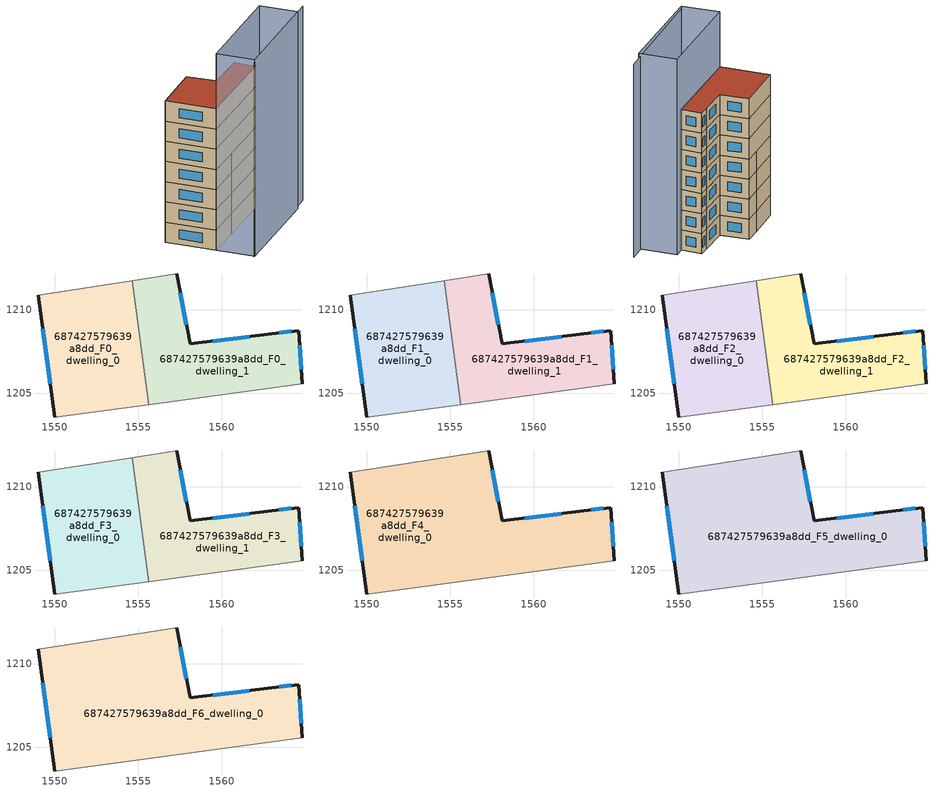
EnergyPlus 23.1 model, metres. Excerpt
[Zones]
687427579639a8dd_F0_dwelling_0
 floor ground (EU_floor_Construction): 1554.64,1211.76 1555.64,1204.33 1550,1203.57 1549,1210.88 z0
 wall outside (EU_wall_Construction): 1549,1210.88 1550,1203.57 z0:3
 wall adiabatic (EU_wall_Construction): 1550,1203.57 1555.64,1204.33 / 1554.64,1211.76 1549,1210.88 z0:3
 wall to 687427579639a8dd_F0_dwelling_1 (EU_wall_Construction): 1555.64,1204.33 1554.64,1211.76 z0:3
 window (EU_Window_Construction): 1549.27,1208.87 1549.72,1205.58 z0.83:2.17
687427579639a8dd_F0_dwelling_1
 floor ground (EU_floor_Construction): 1564.61,1208.77 1564.81,1205.57 1555.64,1204.33 1554.64,1211.76 1557.31,1212.17 1558.11,1207.97 1563.01,1208.57 z0
 wall outside (EU_wall_Construction): 1564.81,1205.57 1564.61,1208.77 1563.01,1208.57 1558.11,1207.97 1557.31,1212.17 z0:3
 wall adiabatic (EU_wall_Construction): 1555.64,1204.33 1564.81,1205.57 / 1557.31,1212.17 1554.64,1211.76 z0:3
 window (EU_Window_Construction): 1564.76,1206.45 1564.67,1207.89 / 1557.89,1209.13 1557.53,1211.02 / 1561.66,1208.41 1559.46,1208.14 / 1564.17,1208.72 1563.45,1208.63 z0.83:2.17
687427579639a8dd_F1_dwelling_0
 floor to 687427579639a8dd_F0_dwelling_0 (EU_floor_Construction): 1554.64,1211.76 1555.64,1204.33 1550,1203.57 1549,1210.88 z3
 wall outside (EU_wall_Construction): 1549,1210.88 1550,1203.57 z3:6
 wall adiabatic (EU_wall_Construction): 1550,1203.57 1555.64,1204.33 / 1554.64,1211.76 1549,1210.88 z3:6
 wall to 687427579639a8dd_F1_dwelling_1 (EU_wall_Construction): 1555.64,1204.33 1554.64,1211.76 z3:6
 window (EU_Window_Construction): 1549.27,1208.87 1549.72,1205.58 z3.83:5.17
687427579639a8dd_F1_dwelling_1
 floor to 687427579639a8dd_F0_dwelling_1 (EU_floor_Construction): 1564.61,1208.77 1564.81,1205.57 1555.64,1204.33 1554.64,1211.76 1557.31,1212.17 1558.11,1207.97 1563.01,1208.57 z3
 wall outside (EU_wall_Construction): 1564.81,1205.57 1564.61,1208.77 1563.01,1208.57 1558.11,1207.97 1557.31,1212.17 z3:6
 wall adiabatic (EU_wall_Construction): 1555.64,1204.33 1564.81,1205.57 / 1557.31,1212.17 1554.64,1211.76 z3:6
 window (EU_Window_Construction): 1564.76,1206.45 1564.67,1207.89 / 1557.89,1209.13 1557.53,1211.02 / 1561.66,1208.41 1559.46,1208.14 / 1564.17,1208.72 1563.45,1208.63 z3.83:5.17
687427579639a8dd_F2_dwelling_0
 floor to 687427579639a8dd_F1_dwelling_0 (EU_floor_Construction): 1554.64,1211.76 1555.64,1204.33 1550,1203.57 1549,1210.88 z6
 wall outside (EU_wall_Construction): 1549,1210.88 1550,1203.57 z6:9
 wall adiabatic (EU_wall_Construction): 1550,1203.57 1555.64,1204.33 / 1554.64,1211.76 1549,1210.88 z6:9
 wall to 687427579639a8dd_F2_dwelling_1 (EU_wall_Construction): 1555.64,1204.33 1554.64,1211.76 z6:9
 window (EU_Window_Construction): 1549.27,1208.87 1549.72,1205.58 z6.83:8.17
687427579639a8dd_F2_dwelling_1
 floor to 687427579639a8dd_F1_dwelling_1 (EU_floor_Construction): 1564.61,1208.77 1564.81,1205.57 1555.64,1204.33 1554.64,1211.76 1557.31,1212.17 1558.11,1207.97 1563.01,1208.57 z6
 wall outside (EU_wall_Construction): 1564.81,1205.57 1564.61,1208.77 1563.01,1208.57 1558.11,1207.97 1557.31,1212.17 z6:9
 wall adiabatic (EU_wall_Construction): 1555.64,1204.33 1564.81,1205.57 / 1557.31,1212.17 1554.64,1211.76 z6:9
 window (EU_Window_Construction): 1564.76,1206.45 1564.67,1207.89 / 1557.89,1209.13 1557.53,1211.02 / 1561.66,1208.41 1559.46,1208.14 / 1564.17,1208.72 1563.45,1208.63 z6.83:8.17
687427579639a8dd_F3_dwelling_0
 floor to 687427579639a8dd_F2_dwelling_0 (EU_floor_Construction): 1554.64,1211.76 1555.64,1204.33 1550,1203.57 1549,1210.88 z9
 wall outside (EU_wall_Construction): 1549,1210.88 1550,1203.57 z9:12
 wall adiabatic (EU_wall_Construction): 1550,1203.57 1555.64,1204.33 / 1554.64,1211.76 1549,1210.88 z9:12
 wall to 687427579639a8dd_F3_dwelling_1 (EU_wall_Construction): 1555.64,1204.33 1554.64,1211.76 z9:12
 window (EU_Window_Construction): 1549.27,1208.87 1549.72,1205.58 z9.83:11.17
687427579639a8dd_F3_dwelling_1
 floor to 687427579639a8dd_F2_dwelling_1 (EU_floor_Construction): 1564.61,1208.77 1564.81,1205.57 1555.64,1204.33 1554.64,1211.76 1557.31,1212.17 1558.11,1207.97 1563.01,1208.57 z9
 wall outside (EU_wall_Construction): 1564.81,1205.57 1564.61,1208.77 1563.01,1208.57 1558.11,1207.97 1557.31,1212.17 z9:12
 wall adiabatic (EU_wall_Construction): 1555.64,1204.33 1564.81,1205.57 / 1557.31,1212.17 1554.64,1211.76 z9:12
 window (EU_Window_Construction): 1564.76,1206.45 1564.67,1207.89 / 1557.89,1209.13 1557.53,1211.02 / 1561.66,1208.41 1559.46,1208.14 / 1564.17,1208.72 1563.45,1208.63 z9.83:11.17
687427579639a8dd_F4_dwelling_0
 floor to 687427579639a8dd_F3_dwelling_0 (EU_floor_Construction): 1554.64,1211.76 1555.64,1204.33 1550,1203.57 1549,1210.88 z12
 floor to 687427579639a8dd_F3_dwelling_1 (EU_floor_Construction): 1564.61,1208.77 1564.81,1205.57 1555.64,1204.33 1554.64,1211.76 1557.31,1212.17 1558.11,1207.97 1563.01,1208.57 z12
 wall outside (EU_wall_Construction): 1564.81,1205.57 1564.61,1208.77 1563.01,1208.57 1558.11,1207.97 1557.31,1212.17 / 1549,1210.88 1550,1203.57 z12:15
 wall adiabatic (EU_wall_Construction): 1550,1203.57 1564.81,1205.57 / 1557.31,1212.17 1549,1210.88 z12:15
 window (EU_Window_Construction): 1564.76,1206.45 1564.67,1207.89 / 1549.27,1208.87 1549.72,1205.58 / 1557.89,1209.13 1557.53,1211.02 / 1561.66,1208.41 1559.46,1208.14 / 1564.17,1208.72 1563.45,1208.63 z12.83:14.17
687427579639a8dd_F5_dwelling_0
 floor to 687427579639a8dd_F4_dwelling_0 (EU_floor_Construction): 1564.61,1208.77 1564.81,1205.57 1550,1203.57 1549,1210.88 1557.31,1212.17 1558.11,1207.97 1563.01,1208.57 z15
 wall outside (EU_wall_Construction): 1564.81,1205.57 1564.61,1208.77 1563.01,1208.57 1558.11,1207.97 1557.31,1212.17 / 1549,1210.88 1550,1203.57 z15:18
 wall adiabatic (EU_wall_Construction): 1550,1203.57 1564.81,1205.57 / 1557.31,1212.17 1549,1210.88 z15:18
 window (EU_Window_Construction): 1564.76,1206.45 1564.67,1207.89 / 1549.27,1208.87 1549.72,1205.58 / 1557.89,1209.13 1557.53,1211.02 / 1561.66,1208.41 1559.46,1208.14 / 1564.17,1208.72 1563.45,1208.63 z15.83:17.17
687427579639a8dd_F6_dwelling_0
 floor to 687427579639a8dd_F5_dwelling_0 (EU_floor_Construction): 1564.61,1208.77 1564.81,1205.57 1550,1203.57 1549,1210.88 1557.31,1212.17 1558.11,1207.97 1563.01,1208.57 z18
 wall outside (EU_wall_Construction): 1564.81,1205.57 1564.61,1208.77 1563.01,1208.57 1558.11,1207.97 1557.31,1212.17 / 1549,1210.88 1550,1203.57 z18:21
 wall adiabatic (EU_wall_Construction): 1550,1203.57 1564.81,1205.57 / 1557.31,1212.17 1549,1210.88 z18:21
 window (EU_Window_Construction): 1564.76,1206.45 1564.67,1207.89 / 1549.27,1208.87 1549.72,1205.58 / 1557.89,1209.13 1557.53,1211.02 / 1561.66,1208.41 1559.46,1208.14 / 1564.17,1208.72 1563.45,1208.63 z18.83:20.17
 roof outside (EU_roof_Construction): 1564.81,1205.57 1564.61,1208.77 1563.01,1208.57 1558.11,1207.97 1557.31,1212.17 1549,1210.88 1550,1203.57 z21
shading: 1550.54,1198.03 1569.98,1201.14 z0:28.8; 1550.8,1198.07 1550,1203.57 / 1550,1203.57 1566.49,1205.97 / 1566.49,1205.97 1567.29,1200.46 / 1567.29,1200.46 1550.8,1198.07 z0:29.2
[Building]
EU S2 Campaign: North Axis=0; Terrain=City; Solar Distribution=FullExterior
[Site:Location]
Lyon-Bron: Latitude=45.75; Longitude=5; Time Zone=1; Elevation=198
[SizingPeriod:WeatherFileDays]
AnnualSizingPeriod: Begin Month=1; Begin Day of Month=1; End Month=12; End Day of Month=31; Day of Week for Start Day=Monday; Use Weather File Daylight Saving Period=No; Use Weather File Rain and Snow Indicators=No
[MATERIAL]
EU_InternalMass_Material: Roughness=MediumRough; Thickness=0.1; Conductivity=1; Density=1800; Specific Heat=900; Thermal Absorptance=0.9; Solar Absorptance=0.7; Visible Absorptance=0.7
[MATERIAL:NOMASS] Roughness=MediumRough; Thermal Absorptance=0.9; Solar Absorptance=0.7; Visible Absorptance=0.7
Name | Thermal Resistance
EU_wall_NoMass | 0.87146
EU_roof_NoMass | 0.842276
EU_floor_NoMass | 0.496999
[WINDOWMATERIAL:SIMPLEGLAZINGSYSTEM]
EU_Window_SimpleGlazing: UFactor=2.2525; Solar Heat Gain Coefficient=0.76; Visible Transmittance=0.76
[CONSTRUCTION]
EU_wall_Construction: EU_wall_NoMass
EU_roof_Construction: EU_roof_NoMass
EU_floor_Construction: EU_floor_NoMass
EU_Window_Construction: EU_Window_SimpleGlazing
EU_InternalMass_Construction: EU_InternalMass_Material
[ZONE] Type=1; Multiplier=1; Ceiling Height=autocalculate; Floor Area=autocalculate; Part of Total Floor Area=Yes
Name | Volume
687427579639a8dd_F0_dwelling_0 | 127.136
687427579639a8dd_F1_dwelling_0; 687427579639a8dd_F2_dwelling_0; 687427579639a8dd_F3_dwelling_0 | 127.135
687427579639a8dd_F4_dwelling_0 | 254.268
687427579639a8dd_F5_dwelling_0; 687427579639a8dd_F6_dwelling_0 | 254.272
687427579639a8dd_F0_dwelling_1 | 127.131
687427579639a8dd_F1_dwelling_1; 687427579639a8dd_F2_dwelling_1; 687427579639a8dd_F3_dwelling_1 | 127.132
[INTERNALMASS] Construction=EU_InternalMass_Construction
Name | Zone or ZoneList | Surface Area
687427579639a8dd_F0_dwelling_0_EU_InternalMass | 687427579639a8dd_F0_dwelling_0 | 42.3784
687427579639a8dd_F0_dwelling_1_EU_InternalMass | 687427579639a8dd_F0_dwelling_1 | 42.3769
687427579639a8dd_F1_dwelling_0_EU_InternalMass | 687427579639a8dd_F1_dwelling_0 | 42.3784
687427579639a8dd_F1_dwelling_1_EU_InternalMass | 687427579639a8dd_F1_dwelling_1 | 42.3769
687427579639a8dd_F2_dwelling_0_EU_InternalMass | 687427579639a8dd_F2_dwelling_0 | 42.3784
687427579639a8dd_F2_dwelling_1_EU_InternalMass | 687427579639a8dd_F2_dwelling_1 | 42.3769
687427579639a8dd_F3_dwelling_0_EU_InternalMass | 687427579639a8dd_F3_dwelling_0 | 42.3784
687427579639a8dd_F3_dwelling_1_EU_InternalMass | 687427579639a8dd_F3_dwelling_1 | 42.3769
687427579639a8dd_F4_dwelling_0_EU_InternalMass | 687427579639a8dd_F4_dwelling_0 | 84.7572
687427579639a8dd_F5_dwelling_0_EU_InternalMass | 687427579639a8dd_F5_dwelling_0 | 84.7572
687427579639a8dd_F6_dwelling_0_EU_InternalMass | 687427579639a8dd_F6_dwelling_0 | 84.7572
[OTHEREQUIPMENT] Fuel Type=Electricity; Design Level Calculation Method=Watts/Area; Power per Zone Floor Area=1; Fraction Latent=0; Fraction Radiant=0; Fraction Lost=0; Carbon Dioxide Generation Rate=0; EndUse Subcategory=EU_Step8_InternalGains
Name | Zone or ZoneList or Space or SpaceList | Schedule
EU_Step8_InternalGain_687427579639a8dd_F0_dwelling_0_f000 | 687427579639a8dd_F0_dwelling_0 | EU_Step8_GainSchedule_687427579639a8dd_F0_dwelling_0_f000
EU_Step8_InternalGain_687427579639a8dd_F0_dwelling_1_f000 | 687427579639a8dd_F0_dwelling_1 | EU_Step8_GainSchedule_687427579639a8dd_F0_dwelling_1_f000
EU_Step8_InternalGain_687427579639a8dd_F1_dwelling_0_f000 | 687427579639a8dd_F1_dwelling_0 | EU_Step8_GainSchedule_687427579639a8dd_F1_dwelling_0_f000
EU_Step8_InternalGain_687427579639a8dd_F1_dwelling_1_f000 | 687427579639a8dd_F1_dwelling_1 | EU_Step8_GainSchedule_687427579639a8dd_F1_dwelling_1_f000
EU_Step8_InternalGain_687427579639a8dd_F2_dwelling_0_f000 | 687427579639a8dd_F2_dwelling_0 | EU_Step8_GainSchedule_687427579639a8dd_F2_dwelling_0_f000
EU_Step8_InternalGain_687427579639a8dd_F2_dwelling_1_f000 | 687427579639a8dd_F2_dwelling_1 | EU_Step8_GainSchedule_687427579639a8dd_F2_dwelling_1_f000
EU_Step8_InternalGain_687427579639a8dd_F3_dwelling_0_f000 | 687427579639a8dd_F3_dwelling_0 | EU_Step8_GainSchedule_687427579639a8dd_F3_dwelling_0_f000
EU_Step8_InternalGain_687427579639a8dd_F3_dwelling_1_f000 | 687427579639a8dd_F3_dwelling_1 | EU_Step8_GainSchedule_687427579639a8dd_F3_dwelling_1_f000
EU_Step8_InternalGain_687427579639a8dd_F4_dwelling_0_f000 | 687427579639a8dd_F4_dwelling_0 | EU_Step8_GainSchedule_687427579639a8dd_F4_dwelling_0_f000
EU_Step8_InternalGain_687427579639a8dd_F5_dwelling_0_f000 | 687427579639a8dd_F5_dwelling_0 | EU_Step8_GainSchedule_687427579639a8dd_F5_dwelling_0_f000
EU_Step8_InternalGain_687427579639a8dd_F6_dwelling_0_f000 | 687427579639a8dd_F6_dwelling_0 | EU_Step8_GainSchedule_687427579639a8dd_F6_dwelling_0_f000
[ZONEVENTILATION:DESIGNFLOWRATE] Schedule=EU_AlwaysOn; Design Flow Rate Calculation Method=AirChanges/Hour; Air Changes per Hour=0.425; Ventilation Type=Natural; Fan Pressure Rise=0; Fan Total Efficiency=1; Constant Term Coefficient=1; Temperature Term Coefficient=0; Velocity Term Coefficient=0; Velocity Squared Term Coefficient=0; Minimum Indoor Temperature=-100; Maximum Indoor Temperature=100; Delta Temperature=-100; Minimum Outdoor Temperature=-100; Maximum Outdoor Temperature=100; Maximum Wind Speed=40
Name | Zone or ZoneList or Space or SpaceList
EU_ConstantAir_687427579639a8dd_F0_dwelling_0 | 687427579639a8dd_F0_dwelling_0
EU_ConstantAir_687427579639a8dd_F0_dwelling_1 | 687427579639a8dd_F0_dwelling_1
EU_ConstantAir_687427579639a8dd_F1_dwelling_0 | 687427579639a8dd_F1_dwelling_0
EU_ConstantAir_687427579639a8dd_F1_dwelling_1 | 687427579639a8dd_F1_dwelling_1
EU_ConstantAir_687427579639a8dd_F2_dwelling_0 | 687427579639a8dd_F2_dwelling_0
EU_ConstantAir_687427579639a8dd_F2_dwelling_1 | 687427579639a8dd_F2_dwelling_1
EU_ConstantAir_687427579639a8dd_F3_dwelling_0 | 687427579639a8dd_F3_dwelling_0
EU_ConstantAir_687427579639a8dd_F3_dwelling_1 | 687427579639a8dd_F3_dwelling_1
EU_ConstantAir_687427579639a8dd_F4_dwelling_0 | 687427579639a8dd_F4_dwelling_0
EU_ConstantAir_687427579639a8dd_F5_dwelling_0 | 687427579639a8dd_F5_dwelling_0
EU_ConstantAir_687427579639a8dd_F6_dwelling_0 | 687427579639a8dd_F6_dwelling_0
[HVACTEMPLATE:THERMOSTAT] Constant Heating Setpoint=20; Constant Cooling Setpoint=50
EU_HeatOnly_687427579639a8dd_F0_dwelling_0; EU_HeatOnly_687427579639a8dd_F0_dwelling_1; EU_HeatOnly_687427579639a8dd_F1_dwelling_0; EU_HeatOnly_687427579639a8dd_F1_dwelling_1; EU_HeatOnly_687427579639a8dd_F2_dwelling_0; EU_HeatOnly_687427579639a8dd_F2_dwelling_1; EU_HeatOnly_687427579639a8dd_F3_dwelling_0; EU_HeatOnly_687427579639a8dd_F3_dwelling_1; EU_HeatOnly_687427579639a8dd_F4_dwelling_0; EU_HeatOnly_687427579639a8dd_F5_dwelling_0; EU_HeatOnly_687427579639a8dd_F6_dwelling_0
[HVACTEMPLATE:ZONE:IDEALLOADSAIRSYSTEM] System Availability Schedule=EU_AlwaysOn; Maximum Heating Supply Air Temperature=50; Minimum Cooling Supply Air Temperature=13; Maximum Heating Supply Air Humidity Ratio=0.0156; Minimum Cooling Supply Air Humidity Ratio=0.0077; Heating Limit=NoLimit; Cooling Limit=NoLimit; Heating Availability Schedule=EU_AlwaysOn; Cooling Availability Schedule=EU_CoolingOff; Dehumidification Control Type=ConstantSensibleHeatRatio; Cooling Sensible Heat Ratio=0.7; Dehumidification Setpoint=60; Humidification Control Type=None; Humidification Setpoint=30; Outdoor Air Method=None; Outdoor Air Flow Rate per Person=0.00944; Outdoor Air Flow Rate per Zone Floor Area=0; Outdoor Air Flow Rate per Zone=0; Demand Controlled Ventilation Type=None; Outdoor Air Economizer Type=NoEconomizer; Heat Recovery Type=None; Sensible Heat Recovery Effectiveness=0.7; Latent Heat Recovery Effectiveness=0.65
Name | Template Thermostat
687427579639a8dd_F0_dwelling_0 | EU_HeatOnly_687427579639a8dd_F0_dwelling_0
687427579639a8dd_F0_dwelling_1 | EU_HeatOnly_687427579639a8dd_F0_dwelling_1
687427579639a8dd_F1_dwelling_0 | EU_HeatOnly_687427579639a8dd_F1_dwelling_0
687427579639a8dd_F1_dwelling_1 | EU_HeatOnly_687427579639a8dd_F1_dwelling_1
687427579639a8dd_F2_dwelling_0 | EU_HeatOnly_687427579639a8dd_F2_dwelling_0
687427579639a8dd_F2_dwelling_1 | EU_HeatOnly_687427579639a8dd_F2_dwelling_1
687427579639a8dd_F3_dwelling_0 | EU_HeatOnly_687427579639a8dd_F3_dwelling_0
687427579639a8dd_F3_dwelling_1 | EU_HeatOnly_687427579639a8dd_F3_dwelling_1
687427579639a8dd_F4_dwelling_0 | EU_HeatOnly_687427579639a8dd_F4_dwelling_0
687427579639a8dd_F5_dwelling_0 | EU_HeatOnly_687427579639a8dd_F5_dwelling_0
687427579639a8dd_F6_dwelling_0 | EU_HeatOnly_687427579639a8dd_F6_dwelling_0
[SIZING:ZONE] Zone Cooling Design Supply Air Temperature Input Method=SupplyAirTemperature; Zone Cooling Design Supply Air Temperature=13; Zone Heating Design Supply Air Temperature Input Method=SupplyAirTemperature; Zone Heating Design Supply Air Temperature=50; Zone Cooling Design Supply Air Humidity Ratio=0.008; Zone Heating Design Supply Air Humidity Ratio=0.008; Cooling Design Air Flow Method=DesignDay; Cooling Design Air Flow Rate=0; Cooling Minimum Air Flow per Zone Floor Area=0.000762; Cooling Minimum Air Flow=0; Cooling Minimum Air Flow Fraction=0.2; Heating Design Air Flow Method=DesignDay; Heating Design Air Flow Rate=0; Heating Maximum Air Flow per Zone Floor Area=0.002032; Heating Maximum Air Flow=0.141576; Heating Maximum Air Flow Fraction=0.3; Account for Dedicated Outdoor Air System=No; Dedicated Outdoor Air System Control Strategy=NeutralSupplyAir; Dedicated Outdoor Air Low Setpoint Temperature for Design=autosize; Dedicated Outdoor Air High Setpoint Temperature for Design=autosize; Zone Load Sizing Method=Sensible Load Only No Latent Load; Zone Latent Cooling Design Supply Air Humidity Ratio Input Method=HumidityRatioDifference; Zone Cooling Design Supply Air Humidity Ratio Difference=0.005; Zone Latent Heating Design Supply Air Humidity Ratio Input Method=HumidityRatioDifference; Zone Humidification Design Supply Air Humidity Ratio Difference=0.005
687427579639a8dd_F0_dwelling_0; 687427579639a8dd_F0_dwelling_1; 687427579639a8dd_F1_dwelling_0; 687427579639a8dd_F1_dwelling_1; 687427579639a8dd_F2_dwelling_0; 687427579639a8dd_F2_dwelling_1; 687427579639a8dd_F3_dwelling_0; 687427579639a8dd_F3_dwelling_1; 687427579639a8dd_F4_dwelling_0; 687427579639a8dd_F5_dwelling_0; 687427579639a8dd_F6_dwelling_0
[SCHEDULE:CONSTANT]
Name | Hourly Value
EU_AlwaysOn | 1
EU_CoolingOff | 0
[SCHEDULE:FILE] Column Number=1; Rows to Skip at Top=0; Number of Hours of Data=8760; Column Separator=Comma; Interpolate to Timestep=No; Minutes per Item=60; Adjust Schedule for Daylight Savings=Yes
Name | File
EU_Step8_GainSchedule_687427579639a8dd_F0_dwelling_0_f000 | ../../schedules/687427579639a8dd/687427579639a8dd_F0_dwelling_0_f000_gain.csv
EU_Step8_GainSchedule_687427579639a8dd_F0_dwelling_1_f000 | ../../schedules/687427579639a8dd/687427579639a8dd_F0_dwelling_1_f000_gain.csv
EU_Step8_GainSchedule_687427579639a8dd_F1_dwelling_0_f000 | ../../schedules/687427579639a8dd/687427579639a8dd_F1_dwelling_0_f000_gain.csv
EU_Step8_GainSchedule_687427579639a8dd_F1_dwelling_1_f000 | ../../schedules/687427579639a8dd/687427579639a8dd_F1_dwelling_1_f000_gain.csv
EU_Step8_GainSchedule_687427579639a8dd_F2_dwelling_0_f000 | ../../schedules/687427579639a8dd/687427579639a8dd_F2_dwelling_0_f000_gain.csv
EU_Step8_GainSchedule_687427579639a8dd_F2_dwelling_1_f000 | ../../schedules/687427579639a8dd/687427579639a8dd_F2_dwelling_1_f000_gain.csv
EU_Step8_GainSchedule_687427579639a8dd_F3_dwelling_0_f000 | ../../schedules/687427579639a8dd/687427579639a8dd_F3_dwelling_0_f000_gain.csv
EU_Step8_GainSchedule_687427579639a8dd_F3_dwelling_1_f000 | ../../schedules/687427579639a8dd/687427579639a8dd_F3_dwelling_1_f000_gain.csv
EU_Step8_GainSchedule_687427579639a8dd_F4_dwelling_0_f000 | ../../schedules/687427579639a8dd/687427579639a8dd_F4_dwelling_0_f000_gain.csv
EU_Step8_GainSchedule_687427579639a8dd_F5_dwelling_0_f000 | ../../schedules/687427579639a8dd/687427579639a8dd_F5_dwelling_0_f000_gain.csv
EU_Step8_GainSchedule_687427579639a8dd_F6_dwelling_0_f000 | ../../schedules/687427579639a8dd/687427579639a8dd_F6_dwelling_0_f000_gain.csv
